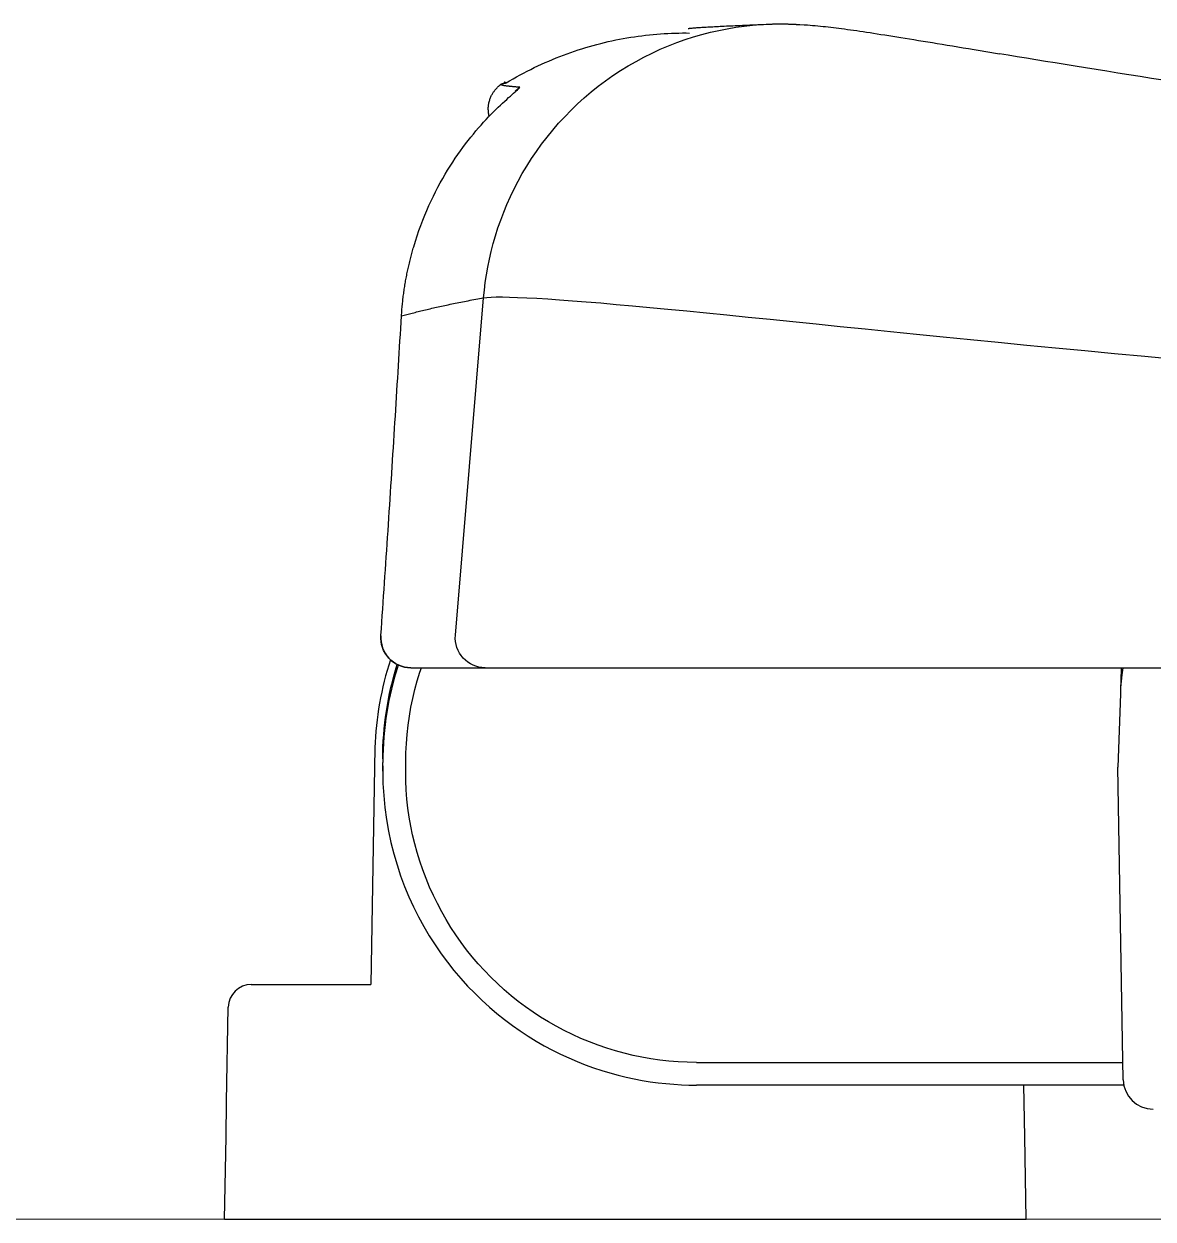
# Model space of a CAD drawing. Header units: millimetres. Extents: x 0 to 1800, y -67 to 2530.
# Drawn here: x 479.6 to 528.7, y 615.6 to 667.5 of the extents above; entities that cross this region are included whole.
import ezdxf

# ---------------------------------------------------------------- set-up
doc = ezdxf.new("R2010")
doc.units = ezdxf.units.MM
doc.layers.add('내부선 및 부속', color=4, linetype='Continuous')
doc.layers.add('외형선', color=3, linetype='Continuous')

msp = doc.modelspace()

# ---------------------------------------------------------------- linework, layer by layer
at = {"layer": '내부선 및 부속', "linetype": 'Continuous'}
for p, q in [((508.781, 667.361), (508.825, 667.365)), ((508.825, 667.365), (508.872, 667.368)), ((508.872, 667.368), (508.922, 667.371)), ((508.922, 667.371), (508.974, 667.375)), ((508.974, 667.375), (509.029, 667.378)), ((509.029, 667.378), (509.087, 667.382)), ((509.087, 667.382), (509.148, 667.386)), ((509.148, 667.386), (509.211, 667.389)), ((509.211, 667.389), (509.276, 667.393)), ((509.276, 667.393), (509.344, 667.397)), ((509.344, 667.397), (509.414, 667.401)), ((509.414, 667.401), (509.487, 667.405)), ((509.487, 667.405), (509.562, 667.409)), ((509.562, 667.409), (509.64, 667.413)), ((509.64, 667.413), (509.72, 667.418)), ((509.72, 667.418), (509.802, 667.422)), ((509.802, 667.422), (509.886, 667.426)), ((509.886, 667.426), (509.973, 667.431)), ((509.973, 667.431), (510.061, 667.435)), ((510.061, 667.435), (510.152, 667.44)), ((510.152, 667.44), (510.245, 667.444)), ((510.19, 667.323), (510.557, 667.384)), ((510.245, 667.444), (510.341, 667.449)), ((510.341, 667.449), (510.438, 667.454)), ((510.438, 667.454), (510.537, 667.458)), ((510.537, 667.458), (510.639, 667.463)), ((510.557, 667.384), (510.923, 667.434)), ((510.639, 667.463), (510.742, 667.468)), ((510.742, 667.468), (510.848, 667.472)), ((510.848, 667.472), (510.955, 667.477)), ((510.923, 667.434), (511.288, 667.474)), ((510.955, 667.477), (511.064, 667.482)), ((511.064, 667.482), (511.176, 667.487)), ((511.176, 667.487), (511.289, 667.492)), ((511.288, 667.474), (511.651, 667.503)), ((511.289, 667.492), (511.404, 667.496)), ((511.404, 667.496), (511.521, 667.501)), ((511.521, 667.501), (511.64, 667.506)), ((511.64, 667.506), (511.761, 667.511)), ((511.651, 667.503), (512.012, 667.522)), ((511.761, 667.511), (511.884, 667.516)), ((511.884, 667.516), (512.009, 667.522)), ((512.012, 667.522), (512.039, 667.523)), ((512.039, 667.523), (512.066, 667.524)), ((512.066, 667.524), (512.094, 667.524)), ((512.094, 667.524), (512.121, 667.525)), ((512.121, 667.525), (512.148, 667.526)), ((512.148, 667.526), (512.175, 667.527)), ((512.175, 667.527), (512.202, 667.527)), ((512.202, 667.527), (512.229, 667.528)), ((512.229, 667.528), (512.256, 667.529)), ((512.256, 667.529), (512.284, 667.529)), ((512.284, 667.529), (512.311, 667.529)), ((512.311, 667.529), (512.338, 667.53)), ((512.338, 667.53), (512.365, 667.53)), ((512.365, 667.53), (512.392, 667.53)), ((512.392, 667.53), (512.419, 667.531)), ((512.419, 667.531), (512.446, 667.531)), ((512.446, 667.531), (512.473, 667.531)), ((512.473, 667.531), (512.5, 667.531)), ((512.5, 667.531), (512.527, 667.531)), ((512.527, 667.531), (512.553, 667.531)), ((512.553, 667.531), (512.58, 667.531)), ((512.58, 667.531), (512.607, 667.53)), ((512.607, 667.53), (512.634, 667.53)), ((512.634, 667.53), (512.661, 667.53)), ((512.661, 667.53), (512.688, 667.529)), ((512.688, 667.529), (512.715, 667.529)), ((512.715, 667.529), (512.741, 667.529)), ((512.741, 667.529), (512.768, 667.528)), ((512.768, 667.528), (512.795, 667.527)), ((512.795, 667.527), (512.821, 667.527)), ((512.821, 667.527), (512.848, 667.526)), ((512.848, 667.526), (512.875, 667.525)), ((512.875, 667.525), (512.902, 667.525)), ((512.902, 667.525), (512.928, 667.524)), ((512.928, 667.524), (512.955, 667.523)), ((512.955, 667.523), (512.981, 667.522)), ((512.981, 667.522), (513.008, 667.521)), ((513.008, 667.521), (513.034, 667.52)), ((513.034, 667.52), (513.061, 667.519)), ((513.061, 667.519), (513.087, 667.517)), ((513.087, 667.517), (513.114, 667.516)), ((513.114, 667.516), (513.14, 667.515)), ((513.14, 667.515), (513.167, 667.514)), ((513.167, 667.514), (513.193, 667.512)), ((513.193, 667.512), (513.22, 667.511)), ((513.22, 667.511), (513.246, 667.509)), ((513.246, 667.509), (513.272, 667.508)), ((513.272, 667.508), (513.299, 667.506)), ((513.299, 667.506), (513.325, 667.504)), ((513.325, 667.504), (513.351, 667.503)), ((513.353, 667.502), (513.533, 667.493)), ((513.533, 667.493), (513.675, 667.484)), ((513.675, 667.484), (513.793, 667.476)), ((513.793, 667.476), (513.903, 667.467)), ((513.903, 667.467), (514.016, 667.458)), ((514.016, 667.458), (514.13, 667.448)), ((514.13, 667.448), (514.245, 667.437)), ((514.245, 667.437), (514.358, 667.425)), ((514.358, 667.425), (514.471, 667.414)), ((514.471, 667.414), (514.583, 667.401)), ((514.583, 667.401), (514.696, 667.388)), ((514.696, 667.388), (514.81, 667.374)), ((514.81, 667.374), (514.926, 667.36)), ((505.337, 666.831), (505.5, 666.863)), ((505.5, 666.863), (505.663, 666.894)), ((505.663, 666.894), (505.826, 666.922)), ((505.826, 666.922), (505.989, 666.949)), ((505.989, 666.949), (506.152, 666.974)), ((506.152, 666.974), (506.314, 666.997)), ((506.314, 666.997), (506.477, 667.019)), ((506.477, 667.019), (506.639, 667.038)), ((506.639, 667.038), (506.8, 667.056)), ((506.8, 667.056), (506.962, 667.072)), ((506.962, 667.072), (507.123, 667.086)), ((507.123, 667.086), (507.284, 667.098)), ((507.284, 667.098), (507.444, 667.109)), ((507.444, 667.109), (507.604, 667.118)), ((507.604, 667.118), (507.764, 667.125)), ((507.764, 667.125), (507.923, 667.13)), ((507.923, 667.13), (508.081, 667.134)), ((507.99, 666.718), (508.354, 666.847)), ((508.081, 667.134), (508.24, 667.136)), ((508.24, 667.136), (508.397, 667.136)), ((508.354, 666.847), (508.719, 666.965)), ((508.397, 667.136), (508.554, 667.135)), ((508.489, 667.324), (508.491, 667.327)), ((508.491, 667.327), (508.496, 667.329)), ((508.496, 667.329), (508.506, 667.332)), ((508.506, 667.332), (508.519, 667.335)), ((508.519, 667.335), (508.535, 667.338)), ((508.535, 667.338), (508.554, 667.341)), ((508.554, 667.341), (508.577, 667.343)), ((508.577, 667.343), (508.604, 667.346)), ((508.604, 667.346), (508.633, 667.349)), ((508.633, 667.349), (508.665, 667.352)), ((508.665, 667.352), (508.701, 667.355)), ((508.701, 667.355), (508.739, 667.358)), ((508.719, 666.965), (509.086, 667.072)), ((508.739, 667.358), (508.781, 667.361)), ((509.086, 667.072), (509.454, 667.167)), ((509.454, 667.167), (509.822, 667.25)), ((509.822, 667.25), (510.19, 667.323)), ((514.926, 667.36), (515.045, 667.344)), ((515.045, 667.344), (515.167, 667.328)), ((515.167, 667.328), (515.291, 667.312)), ((515.291, 667.312), (515.419, 667.294)), ((515.419, 667.294), (515.549, 667.276)), ((515.549, 667.276), (515.683, 667.257)), ((515.683, 667.257), (515.82, 667.237)), ((515.82, 667.237), (515.961, 667.217)), ((515.961, 667.217), (516.105, 667.195)), ((516.105, 667.195), (516.252, 667.173)), ((516.252, 667.173), (516.403, 667.15)), ((516.403, 667.15), (516.558, 667.127)), ((516.558, 667.127), (516.716, 667.102)), ((516.716, 667.102), (516.878, 667.077)), ((516.878, 667.077), (517.044, 667.051)), ((517.044, 667.051), (517.214, 667.024)), ((517.214, 667.024), (517.388, 666.997)), ((517.388, 666.997), (517.565, 666.968)), ((517.565, 666.968), (517.747, 666.939)), ((517.747, 666.939), (517.931, 666.91)), ((517.931, 666.91), (518.12, 666.879)), ((518.12, 666.879), (518.312, 666.848)), ((518.312, 666.848), (518.508, 666.816)), ((503.385, 666.291), (503.547, 666.347)), ((503.547, 666.347), (503.708, 666.4)), ((503.708, 666.4), (503.87, 666.452)), ((503.87, 666.452), (504.033, 666.502)), ((504.033, 666.502), (504.195, 666.55)), ((504.195, 666.55), (504.358, 666.596)), ((504.358, 666.596), (504.521, 666.64)), ((504.521, 666.64), (504.684, 666.682)), ((504.684, 666.682), (504.847, 666.722)), ((504.847, 666.722), (505.01, 666.76)), ((505.01, 666.76), (505.174, 666.796)), ((505.174, 666.796), (505.337, 666.831)), ((506.917, 666.262), (507.271, 666.425)), ((507.271, 666.425), (507.629, 666.577)), ((507.629, 666.577), (507.99, 666.718)), ((518.508, 666.816), (518.707, 666.784)), ((518.707, 666.784), (518.91, 666.75)), ((518.91, 666.75), (519.117, 666.716)), ((519.117, 666.716), (519.328, 666.682)), ((519.328, 666.682), (519.543, 666.646)), ((519.543, 666.646), (519.763, 666.61)), ((519.763, 666.61), (519.988, 666.573)), ((519.988, 666.573), (520.217, 666.535)), ((520.217, 666.535), (520.452, 666.496)), ((520.452, 666.496), (520.692, 666.456)), ((520.692, 666.456), (520.937, 666.416)), ((520.937, 666.416), (521.187, 666.374)), ((521.187, 666.374), (521.442, 666.332)), ((521.442, 666.332), (522.033, 666.229)), ((502.109, 665.777), (502.267, 665.848)), ((502.267, 665.848), (502.425, 665.917)), ((502.425, 665.917), (502.584, 665.984)), ((502.584, 665.984), (502.743, 666.049)), ((502.743, 666.049), (502.903, 666.113)), ((502.903, 666.113), (503.063, 666.174)), ((503.063, 666.174), (503.224, 666.234)), ((503.224, 666.234), (503.385, 666.291)), ((505.88, 665.706), (506.22, 665.902)), ((506.22, 665.902), (506.566, 666.088)), ((506.566, 666.088), (506.917, 666.262)), ((522.415, 666.166), (522.033, 666.229)), ((522.805, 666.102), (522.415, 666.166)), ((523.204, 666.037), (522.805, 666.102)), ((523.612, 665.97), (523.204, 666.037)), ((524.029, 665.902), (523.612, 665.97)), ((524.454, 665.832), (524.029, 665.902)), ((524.888, 665.762), (524.454, 665.832)), ((501.025, 665.227), (501.178, 665.311)), ((501.178, 665.311), (501.331, 665.394)), ((501.331, 665.394), (501.485, 665.474)), ((501.485, 665.474), (501.64, 665.553)), ((501.64, 665.553), (501.796, 665.629)), ((501.796, 665.629), (501.952, 665.704)), ((501.952, 665.704), (502.109, 665.777)), ((505.215, 665.282), (505.544, 665.499)), ((505.544, 665.499), (505.88, 665.706)), ((525.33, 665.69), (524.888, 665.762)), ((525.78, 665.617), (525.33, 665.69)), ((526.239, 665.544), (525.78, 665.617)), ((526.705, 665.469), (526.239, 665.544)), ((527.179, 665.393), (526.705, 665.469)), ((527.661, 665.317), (527.179, 665.393)), ((528.151, 665.24), (527.661, 665.317)), ((500.181, 664.757), (500.198, 664.773)), ((500.198, 664.773), (500.214, 664.789)), ((500.214, 664.789), (500.229, 664.803)), ((500.229, 664.803), (500.244, 664.817)), ((500.244, 664.817), (500.259, 664.83)), ((500.259, 664.83), (500.273, 664.843)), ((500.273, 664.843), (500.288, 664.854)), ((500.288, 664.854), (500.301, 664.865)), ((500.301, 664.865), (500.315, 664.875)), ((500.315, 664.875), (500.328, 664.884)), ((500.328, 664.884), (500.342, 664.892)), ((500.332, 664.902), (500.334, 664.905)), ((500.332, 664.899), (500.332, 664.902)), ((500.332, 664.897), (500.332, 664.899)), ((500.333, 664.894), (500.332, 664.897)), ((500.334, 664.891), (500.333, 664.894)), ((500.334, 664.905), (500.337, 664.908)), ((500.337, 664.888), (500.334, 664.891)), ((500.337, 664.908), (500.34, 664.91)), ((500.34, 664.886), (500.337, 664.888)), ((500.34, 664.91), (500.344, 664.913)), ((500.345, 664.883), (500.34, 664.886)), ((500.342, 664.892), (500.354, 664.899)), ((500.344, 664.913), (500.346, 664.914)), ((500.35, 664.88), (500.345, 664.883)), ((500.346, 664.914), (500.348, 664.915)), ((500.348, 664.915), (500.35, 664.916)), ((500.35, 664.916), (500.352, 664.917)), ((500.356, 664.877), (500.35, 664.88)), ((500.352, 664.917), (500.354, 664.918)), ((500.354, 664.918), (500.356, 664.919)), ((500.354, 664.899), (500.367, 664.905)), ((500.356, 664.919), (500.359, 664.92)), ((500.362, 664.875), (500.356, 664.877)), ((500.359, 664.92), (500.361, 664.921)), ((500.361, 664.921), (500.364, 664.922)), ((500.37, 664.872), (500.362, 664.875)), ((500.364, 664.922), (500.367, 664.923)), ((500.367, 664.923), (500.369, 664.924)), ((500.369, 664.924), (500.372, 664.925)), ((500.378, 664.869), (500.37, 664.872)), ((500.372, 664.925), (500.376, 664.926)), ((500.376, 664.926), (500.379, 664.927)), ((500.388, 664.866), (500.378, 664.869)), ((500.379, 664.927), (500.382, 664.928)), ((500.382, 664.928), (500.386, 664.929)), ((500.386, 664.929), (500.389, 664.93)), ((500.398, 664.863), (500.388, 664.866)), ((500.389, 664.93), (500.393, 664.931)), ((500.393, 664.931), (500.397, 664.932)), ((500.397, 664.932), (500.401, 664.933)), ((500.409, 664.861), (500.398, 664.863)), ((500.401, 664.933), (500.405, 664.934)), ((500.405, 664.934), (500.409, 664.935)), ((500.409, 664.935), (500.413, 664.936)), ((500.42, 664.858), (500.409, 664.861)), ((500.413, 664.936), (500.418, 664.937)), ((500.418, 664.937), (500.422, 664.938)), ((500.433, 664.855), (500.42, 664.858)), ((500.422, 664.938), (500.427, 664.939)), ((500.427, 664.939), (500.432, 664.94)), ((500.432, 664.94), (500.436, 664.941)), ((500.446, 664.852), (500.433, 664.855)), ((500.436, 664.941), (500.441, 664.942)), ((500.441, 664.942), (500.446, 664.943)), ((500.446, 664.943), (500.452, 664.944)), ((500.46, 664.85), (500.446, 664.852)), ((500.452, 664.944), (500.457, 664.945)), ((500.457, 664.945), (500.462, 664.946)), ((500.476, 664.847), (500.46, 664.85)), ((500.462, 664.946), (500.468, 664.948)), ((500.468, 664.948), (500.474, 664.949)), ((500.474, 664.949), (500.479, 664.95)), ((500.491, 664.844), (500.476, 664.847)), ((500.48, 664.998), (500.479, 664.998)), ((500.479, 664.998), (500.479, 664.998)), ((500.479, 664.998), (500.479, 664.998)), ((500.479, 664.998), (500.479, 664.998)), ((500.479, 664.95), (500.485, 664.951)), ((500.48, 664.997), (500.48, 664.998)), ((500.481, 664.997), (500.48, 664.997)), ((500.48, 664.997), (500.48, 664.997)), ((500.482, 664.997), (500.481, 664.997)), ((500.481, 664.997), (500.481, 664.997)), ((500.483, 664.996), (500.482, 664.997)), ((500.484, 664.996), (500.483, 664.996)), ((500.483, 664.996), (500.483, 664.996)), ((500.485, 664.995), (500.484, 664.996)), ((500.486, 664.995), (500.485, 664.995)), ((500.485, 664.951), (500.491, 664.952)), ((500.487, 664.995), (500.486, 664.995)), ((500.488, 664.994), (500.487, 664.995)), ((500.49, 664.994), (500.488, 664.994)), ((500.491, 664.993), (500.49, 664.994)), ((500.492, 664.993), (500.491, 664.993)), ((500.491, 664.952), (500.498, 664.953)), ((500.508, 664.841), (500.491, 664.844)), ((500.494, 664.992), (500.492, 664.993)), ((500.495, 664.992), (500.494, 664.992)), ((500.497, 664.991), (500.495, 664.992)), ((500.499, 664.991), (500.497, 664.991)), ((500.498, 664.953), (500.504, 664.954)), ((500.5, 664.99), (500.499, 664.991)), ((500.502, 664.989), (500.5, 664.99)), ((500.504, 664.989), (500.502, 664.989)), ((500.506, 664.988), (500.504, 664.989)), ((500.504, 664.954), (500.51, 664.955)), ((500.508, 664.987), (500.506, 664.988)), ((500.51, 664.986), (500.508, 664.987)), ((500.526, 664.838), (500.508, 664.841)), ((500.513, 664.985), (500.51, 664.986)), ((500.51, 664.955), (500.517, 664.956)), ((500.515, 664.985), (500.513, 664.985)), ((500.517, 664.984), (500.515, 664.985)), ((500.52, 664.983), (500.517, 664.984)), ((500.517, 664.956), (500.523, 664.957)), ((500.522, 664.982), (500.52, 664.983)), ((500.525, 664.981), (500.522, 664.982)), ((500.523, 664.957), (500.53, 664.958)), ((500.528, 664.98), (500.525, 664.981)), ((500.544, 664.836), (500.526, 664.838)), ((500.53, 664.979), (500.528, 664.98)), ((500.533, 664.978), (500.53, 664.979)), ((500.53, 664.958), (500.537, 664.959)), ((500.536, 664.977), (500.533, 664.978)), ((500.539, 664.976), (500.536, 664.977)), ((500.537, 664.959), (500.544, 664.96)), ((500.541, 664.974), (500.539, 664.976)), ((500.544, 664.973), (500.541, 664.974)), ((500.547, 664.972), (500.544, 664.973)), ((500.544, 664.96), (500.551, 664.961)), ((500.563, 664.833), (500.544, 664.836)), ((500.55, 664.97), (500.547, 664.972)), ((500.553, 664.969), (500.55, 664.97)), ((500.551, 664.961), (500.558, 664.962)), ((500.556, 664.968), (500.553, 664.969)), ((500.56, 664.966), (500.556, 664.968)), ((500.558, 664.962), (500.567, 664.963)), ((500.564, 664.965), (500.56, 664.966)), ((500.584, 664.83), (500.563, 664.833)), ((500.57, 664.964), (500.564, 664.965)), ((500.567, 664.963), (500.573, 664.964)), ((500.573, 664.964), (500.57, 664.964)), ((500.573, 664.964), (500.723, 665.053)), ((500.604, 664.827), (500.584, 664.83)), ((500.626, 664.825), (500.604, 664.827)), ((500.649, 664.822), (500.626, 664.825)), ((500.672, 664.819), (500.649, 664.822)), ((500.696, 664.816), (500.672, 664.819)), ((500.722, 664.813), (500.696, 664.816)), ((500.747, 664.811), (500.722, 664.813)), ((500.723, 665.053), (500.873, 665.141)), ((500.774, 664.808), (500.747, 664.811)), ((500.802, 664.805), (500.774, 664.808)), ((500.83, 664.802), (500.802, 664.805)), ((500.859, 664.799), (500.83, 664.802)), ((500.89, 664.796), (500.859, 664.799)), ((500.873, 665.141), (501.025, 665.227)), ((500.92, 664.794), (500.89, 664.796)), ((500.952, 664.791), (500.92, 664.794)), ((500.985, 664.788), (500.952, 664.791)), ((501.018, 664.785), (500.985, 664.788)), ((501.052, 664.782), (501.018, 664.785)), ((501.088, 664.78), (501.052, 664.782)), ((501.123, 664.777), (501.088, 664.78)), ((501.16, 664.774), (501.123, 664.777)), ((504.268, 664.57), (504.577, 664.817)), ((504.577, 664.817), (504.892, 665.054)), ((504.892, 665.054), (505.215, 665.282)), ((528.647, 665.162), (528.151, 665.24)), ((529.151, 665.083), (528.647, 665.162)), ((499.854, 664.219), (499.867, 664.256)), ((499.867, 664.256), (499.88, 664.293)), ((499.88, 664.293), (499.894, 664.329)), ((499.894, 664.329), (499.909, 664.363)), ((499.909, 664.363), (499.924, 664.397)), ((499.924, 664.397), (499.94, 664.429)), ((499.94, 664.429), (499.957, 664.46)), ((499.957, 664.46), (499.973, 664.49)), ((499.973, 664.49), (499.99, 664.518)), ((499.99, 664.518), (500.008, 664.545)), ((500.008, 664.545), (500.025, 664.571)), ((500.025, 664.571), (500.043, 664.596)), ((500.043, 664.596), (500.06, 664.62)), ((500.06, 664.62), (500.078, 664.642)), ((500.078, 664.642), (500.096, 664.664)), ((500.096, 664.664), (500.113, 664.684)), ((500.113, 664.684), (500.131, 664.704)), ((500.131, 664.704), (500.148, 664.722)), ((500.148, 664.722), (500.165, 664.74)), ((500.165, 664.74), (500.181, 664.757)), ((500.507, 664.171), (500.593, 664.25)), ((500.593, 664.25), (500.676, 664.325)), ((500.676, 664.325), (500.754, 664.394)), ((500.754, 664.394), (500.828, 664.459)), ((500.828, 664.459), (500.895, 664.518)), ((500.895, 664.518), (500.957, 664.572)), ((500.957, 664.572), (501.011, 664.62)), ((501.011, 664.62), (501.058, 664.662)), ((501.058, 664.662), (501.097, 664.697)), ((501.097, 664.697), (501.127, 664.726)), ((501.127, 664.726), (501.149, 664.748)), ((503.676, 664.05), (503.968, 664.314)), ((503.968, 664.314), (504.268, 664.57)), ((499.794, 663.853), (499.795, 663.895)), ((499.794, 663.81), (499.794, 663.853)), ((499.796, 663.768), (499.794, 663.81)), ((499.795, 663.895), (499.798, 663.937)), ((499.799, 663.726), (499.796, 663.768)), ((499.798, 663.937), (499.802, 663.979)), ((499.803, 663.684), (499.799, 663.726)), ((499.802, 663.979), (499.808, 664.02)), ((499.808, 664.02), (499.815, 664.061)), ((499.815, 664.061), (499.823, 664.102)), ((499.823, 664.102), (499.832, 664.141)), ((499.832, 664.141), (499.843, 664.18)), ((499.843, 664.18), (499.854, 664.219)), ((500.021, 663.706), (500.124, 663.808)), ((500.124, 663.808), (500.224, 663.906)), ((500.224, 663.906), (500.322, 663.999)), ((500.322, 663.999), (500.416, 664.087)), ((500.416, 664.087), (500.507, 664.171)), ((503.117, 663.496), (503.392, 663.777)), ((503.392, 663.777), (503.676, 664.05)), ((499.48, 663.132), (499.591, 663.255)), ((499.591, 663.255), (499.7, 663.374)), ((499.7, 663.374), (499.809, 663.489)), ((499.809, 663.642), (499.803, 663.684)), ((499.815, 663.601), (499.809, 663.642)), ((499.809, 663.489), (499.916, 663.6)), ((499.823, 663.561), (499.815, 663.601)), ((499.832, 663.521), (499.823, 663.561)), ((499.916, 663.6), (500.021, 663.706)), ((502.596, 662.912), (502.852, 663.208)), ((502.852, 663.208), (503.117, 663.496)), ((499.031, 662.601), (499.144, 662.74)), ((499.144, 662.74), (499.256, 662.874)), ((499.256, 662.874), (499.368, 663.005)), ((499.368, 663.005), (499.48, 663.132)), ((502.35, 662.61), (502.596, 662.912)), ((498.692, 662.162), (498.805, 662.312)), ((498.805, 662.312), (498.918, 662.459)), ((498.918, 662.459), (499.031, 662.601)), ((501.888, 661.989), (502.114, 662.303)), ((502.114, 662.303), (502.35, 662.61)), ((498.245, 661.518), (498.356, 661.685)), ((498.356, 661.685), (498.468, 661.848)), ((498.468, 661.848), (498.58, 662.007)), ((498.58, 662.007), (498.692, 662.162)), ((501.468, 661.348), (501.673, 661.671)), ((501.673, 661.671), (501.888, 661.989)), ((497.917, 660.99), (498.025, 661.17)), ((498.025, 661.17), (498.134, 661.346)), ((498.134, 661.346), (498.245, 661.518)), ((501.274, 661.02), (501.468, 661.348)), ((497.603, 660.43), (497.705, 660.62)), ((497.705, 660.62), (497.81, 660.807)), ((497.81, 660.807), (497.917, 660.99)), ((500.917, 660.356), (501.09, 660.69)), ((501.09, 660.69), (501.274, 661.02)), ((497.403, 660.037), (497.502, 660.235)), ((497.502, 660.235), (497.603, 660.43)), ((500.755, 660.02), (500.917, 660.356)), ((497.119, 659.421), (497.211, 659.63)), ((497.211, 659.63), (497.306, 659.836)), ((497.306, 659.836), (497.403, 660.037)), ((500.464, 659.341), (500.604, 659.681)), ((500.604, 659.681), (500.755, 660.02)), ((496.942, 658.99), (497.029, 659.208)), ((497.029, 659.208), (497.119, 659.421)), ((500.334, 659), (500.464, 659.341)), ((496.696, 658.313), (496.775, 658.543)), ((496.775, 658.543), (496.857, 658.769)), ((496.857, 658.769), (496.942, 658.99)), ((500.106, 658.316), (500.215, 658.658)), ((500.215, 658.658), (500.334, 659)), ((496.547, 657.839), (496.62, 658.078)), ((496.62, 658.078), (496.696, 658.313)), ((500.007, 657.975), (500.106, 658.316)), ((496.448, 657.488), (496.464, 657.546)), ((496.464, 657.546), (496.48, 657.605)), ((496.48, 657.605), (496.496, 657.664)), ((496.496, 657.664), (496.513, 657.722)), ((496.513, 657.722), (496.53, 657.781)), ((496.53, 657.781), (496.547, 657.839)), ((499.84, 657.294), (499.919, 657.634)), ((499.919, 657.634), (500.007, 657.975)), ((496.318, 656.955), (496.331, 657.015)), ((496.331, 657.015), (496.345, 657.074)), ((496.345, 657.074), (496.359, 657.133)), ((496.359, 657.133), (496.373, 657.193)), ((496.373, 657.193), (496.388, 657.252)), ((496.388, 657.252), (496.402, 657.311)), ((496.402, 657.311), (496.417, 657.37)), ((496.417, 657.37), (496.433, 657.429)), ((496.433, 657.429), (496.448, 657.488)), ((499.772, 656.955), (499.84, 657.294)), ((496.209, 656.417), (496.22, 656.477)), ((496.22, 656.477), (496.231, 656.537)), ((496.231, 656.537), (496.243, 656.597)), ((496.243, 656.597), (496.255, 656.657)), ((496.255, 656.657), (496.267, 656.717)), ((496.267, 656.717), (496.279, 656.777)), ((496.279, 656.777), (496.292, 656.836)), ((496.292, 656.836), (496.305, 656.896)), ((496.305, 656.896), (496.318, 656.955)), ((499.663, 656.283), (499.713, 656.618)), ((499.713, 656.618), (499.772, 656.955)), ((496.122, 655.872), (496.13, 655.933)), ((496.13, 655.933), (496.139, 655.994)), ((496.139, 655.994), (496.148, 656.055)), ((496.148, 656.055), (496.158, 656.115)), ((496.158, 656.115), (496.167, 656.176)), ((496.167, 656.176), (496.177, 656.236)), ((496.177, 656.236), (496.188, 656.296)), ((496.188, 656.296), (496.198, 656.357)), ((496.198, 656.357), (496.209, 656.417)), ((499.59, 655.621), (499.622, 655.951)), ((499.622, 655.951), (499.663, 656.283)), ((496.062, 655.383), (496.069, 655.445)), ((496.069, 655.445), (496.075, 655.506)), ((496.075, 655.506), (496.082, 655.567)), ((496.082, 655.567), (496.09, 655.628)), ((496.09, 655.628), (496.097, 655.69)), ((496.097, 655.69), (496.105, 655.751)), ((496.105, 655.751), (496.113, 655.812)), ((496.113, 655.812), (496.122, 655.872)), ((498.363, 640.942), (499.59, 655.621)), ((498.437, 655.399), (498.516, 655.415)), ((498.516, 655.415), (498.595, 655.431)), ((498.595, 655.431), (498.674, 655.447)), ((498.674, 655.447), (498.755, 655.463)), ((498.755, 655.463), (498.835, 655.479)), ((498.835, 655.479), (498.917, 655.495)), ((498.917, 655.495), (498.999, 655.51)), ((498.999, 655.51), (499.082, 655.526)), ((499.082, 655.526), (499.165, 655.542)), ((499.165, 655.542), (499.249, 655.558)), ((499.249, 655.558), (499.333, 655.574)), ((499.333, 655.574), (499.418, 655.59)), ((499.418, 655.59), (499.504, 655.606)), ((499.504, 655.606), (499.59, 655.621)), ((499.59, 655.621), (499.731, 655.639)), ((499.731, 655.639), (499.913, 655.65)), ((499.913, 655.65), (500.139, 655.657)), ((500.139, 655.657), (500.407, 655.657)), ((500.407, 655.657), (500.717, 655.652)), ((500.717, 655.652), (501.07, 655.64)), ((501.07, 655.64), (501.464, 655.623)), ((501.464, 655.623), (501.9, 655.6)), ((501.9, 655.6), (502.377, 655.571)), ((502.377, 655.571), (502.894, 655.536)), ((502.894, 655.536), (503.451, 655.495)), ((503.451, 655.495), (504.048, 655.447)), ((504.048, 655.447), (504.683, 655.394)), ((496.017, 654.827), (496.02, 654.889)), ((496.02, 654.889), (496.025, 654.951)), ((496.025, 654.951), (496.029, 655.013)), ((496.029, 655.013), (496.034, 655.075)), ((496.034, 655.075), (496.039, 655.137)), ((496.039, 655.137), (496.045, 655.199)), ((496.045, 655.199), (496.05, 655.26)), ((496.05, 655.26), (496.056, 655.322)), ((496.056, 655.322), (496.062, 655.383)), ((496.188, 654.876), (496.247, 654.892)), ((496.247, 654.892), (496.306, 654.908)), ((496.306, 654.908), (496.366, 654.924)), ((496.366, 654.924), (496.426, 654.94)), ((496.426, 654.94), (496.487, 654.955)), ((496.487, 654.955), (496.548, 654.971)), ((496.548, 654.971), (496.61, 654.987)), ((496.61, 654.987), (496.673, 655.003)), ((496.673, 655.003), (496.736, 655.019)), ((496.736, 655.019), (496.8, 655.035)), ((496.8, 655.035), (496.865, 655.051)), ((496.865, 655.051), (496.93, 655.066)), ((496.93, 655.066), (496.996, 655.082)), ((496.996, 655.082), (497.062, 655.098)), ((497.062, 655.098), (497.129, 655.114)), ((497.129, 655.114), (497.196, 655.13)), ((497.196, 655.13), (497.264, 655.146)), ((497.264, 655.146), (497.333, 655.162)), ((497.333, 655.162), (497.403, 655.177)), ((497.403, 655.177), (497.473, 655.193)), ((497.473, 655.193), (497.543, 655.209)), ((497.543, 655.209), (497.614, 655.225)), ((497.614, 655.225), (497.686, 655.241)), ((497.686, 655.241), (497.758, 655.257)), ((497.758, 655.257), (497.831, 655.273)), ((497.831, 655.273), (497.905, 655.288)), ((497.905, 655.288), (497.979, 655.304)), ((497.979, 655.304), (498.054, 655.32)), ((498.054, 655.32), (498.129, 655.336)), ((498.129, 655.336), (498.205, 655.352)), ((498.205, 655.352), (498.282, 655.368)), ((498.282, 655.368), (498.359, 655.384)), ((498.359, 655.384), (498.437, 655.399)), ((504.683, 655.394), (505.357, 655.334)), ((505.357, 655.334), (506.069, 655.27)), ((506.069, 655.27), (506.818, 655.2)), ((506.818, 655.2), (507.603, 655.126)), ((507.603, 655.126), (508.424, 655.047)), ((508.424, 655.047), (509.28, 654.963)), ((509.28, 654.963), (510.171, 654.875)), ((495.984, 654.29), (496.001, 654.559)), ((496.001, 654.559), (496.017, 654.829)), ((496.017, 654.829), (496.073, 654.844)), ((496.073, 654.844), (496.13, 654.86)), ((496.13, 654.86), (496.188, 654.876)), ((510.171, 654.875), (511.095, 654.783)), ((511.095, 654.783), (512.052, 654.688)), ((512.052, 654.688), (513.04, 654.588)), ((513.04, 654.588), (514.06, 654.485)), ((514.06, 654.485), (515.109, 654.379)), ((515.109, 654.379), (516.187, 654.269)), ((495.952, 653.75), (495.968, 654.02)), ((495.968, 654.02), (495.984, 654.29)), ((516.187, 654.269), (517.294, 654.157)), ((517.294, 654.157), (518.428, 654.043)), ((518.428, 654.043), (519.588, 653.927)), ((519.588, 653.927), (520.774, 653.809)), ((495.919, 653.208), (495.936, 653.479)), ((495.936, 653.479), (495.952, 653.75)), ((520.774, 653.809), (521.983, 653.689)), ((521.983, 653.689), (523.216, 653.567)), ((523.216, 653.567), (524.471, 653.445)), ((524.471, 653.445), (525.747, 653.322)), ((495.886, 652.665), (495.903, 652.937)), ((495.903, 652.937), (495.919, 653.208)), ((525.747, 653.322), (527.043, 653.199)), ((527.043, 653.199), (528.358, 653.076)), ((528.358, 653.076), (529.691, 652.953)), ((495.853, 652.121), (495.87, 652.393)), ((495.87, 652.393), (495.886, 652.665)), ((495.819, 651.575), (495.836, 651.848)), ((495.836, 651.848), (495.853, 652.121)), ((495.785, 651.028), (495.802, 651.301)), ((495.802, 651.301), (495.819, 651.575)), ((495.751, 650.479), (495.768, 650.754)), ((495.768, 650.754), (495.785, 651.028)), ((495.734, 650.204), (495.751, 650.479)), ((495.699, 649.654), (495.717, 649.929)), ((495.717, 649.929), (495.734, 650.204)), ((495.664, 649.102), (495.682, 649.378)), ((495.682, 649.378), (495.699, 649.654)), ((495.629, 648.548), (495.647, 648.825)), ((495.647, 648.825), (495.664, 649.102)), ((495.594, 647.993), (495.611, 648.271)), ((495.611, 648.271), (495.629, 648.548)), ((495.558, 647.437), (495.576, 647.716)), ((495.576, 647.716), (495.594, 647.993)), ((495.522, 646.88), (495.54, 647.159)), ((495.54, 647.159), (495.558, 647.437)), ((495.485, 646.321), (495.504, 646.6)), ((495.504, 646.6), (495.522, 646.88)), ((495.467, 646.041), (495.485, 646.321)), ((495.43, 645.48), (495.449, 645.76)), ((495.449, 645.76), (495.467, 646.041)), ((495.393, 644.917), (495.412, 645.199)), ((495.412, 645.199), (495.43, 645.48)), ((495.356, 644.354), (495.374, 644.636)), ((495.374, 644.636), (495.393, 644.917)), ((495.318, 643.788), (495.337, 644.071)), ((495.337, 644.071), (495.356, 644.354)), ((495.28, 643.222), (495.299, 643.505)), ((495.299, 643.505), (495.318, 643.788)), ((495.241, 642.654), (495.261, 642.938)), ((495.261, 642.938), (495.28, 643.222)), ((495.222, 642.369), (495.241, 642.654)), ((495.183, 641.799), (495.203, 642.085)), ((495.203, 642.085), (495.222, 642.369)), ((495.144, 641.228), (495.164, 641.514)), ((495.164, 641.514), (495.183, 641.799)), ((495.124, 640.942), (495.144, 641.228)), ((495.769, 639.311), (495.701, 639.077)), ((495.839, 639.541), (495.769, 639.311)), ((495.875, 639.652), (495.839, 639.541)), ((496.418, 639.533), (496.471, 639.533)), ((496.471, 639.533), (496.524, 639.533)), ((496.524, 639.533), (496.577, 639.533)), ((496.577, 639.533), (496.631, 639.533)), ((496.631, 639.533), (496.686, 639.533)), ((496.686, 639.533), (496.741, 639.533)), ((496.705, 638.964), (496.822, 639.342)), ((496.741, 639.533), (496.797, 639.533)), ((496.797, 639.533), (496.853, 639.533)), ((496.822, 639.342), (496.888, 639.533)), ((496.853, 639.533), (496.909, 639.533)), ((496.909, 639.533), (496.966, 639.533)), ((496.966, 639.533), (497.024, 639.533)), ((497.024, 639.533), (497.082, 639.533)), ((497.082, 639.533), (497.14, 639.533)), ((497.14, 639.533), (497.199, 639.533)), ((497.199, 639.533), (497.259, 639.533)), ((497.259, 639.533), (497.319, 639.533)), ((497.319, 639.533), (497.379, 639.533)), ((497.379, 639.533), (497.44, 639.533)), ((497.44, 639.533), (497.502, 639.533)), ((497.502, 639.533), (497.564, 639.533)), ((497.564, 639.533), (497.626, 639.533)), ((497.626, 639.533), (497.689, 639.533)), ((497.689, 639.533), (497.753, 639.533)), ((497.753, 639.533), (497.817, 639.533)), ((497.817, 639.533), (497.881, 639.533)), ((497.881, 639.533), (497.946, 639.533)), ((497.946, 639.533), (498.012, 639.533)), ((498.012, 639.533), (498.078, 639.533)), ((498.078, 639.533), (498.144, 639.533)), ((498.144, 639.533), (498.211, 639.533)), ((498.211, 639.533), (498.279, 639.533)), ((498.279, 639.533), (498.347, 639.533)), ((498.347, 639.533), (498.415, 639.533)), ((498.415, 639.533), (498.484, 639.533)), ((498.484, 639.533), (498.553, 639.533)), ((498.553, 639.533), (498.623, 639.533)), ((498.623, 639.533), (498.694, 639.533)), ((498.694, 639.533), (498.765, 639.533)), ((498.765, 639.533), (498.836, 639.533)), ((498.836, 639.533), (498.908, 639.533)), ((498.908, 639.533), (498.98, 639.533)), ((498.98, 639.533), (499.053, 639.533)), ((499.053, 639.533), (499.126, 639.533)), ((499.126, 639.533), (499.2, 639.533)), ((499.2, 639.533), (499.275, 639.533)), ((499.275, 639.533), (499.35, 639.533)), ((499.35, 639.533), (499.425, 639.533)), ((499.425, 639.533), (499.501, 639.533)), ((499.501, 639.533), (499.577, 639.533)), ((499.577, 639.533), (499.654, 639.533)), ((499.654, 639.533), (499.793, 639.533)), ((499.793, 639.533), (499.975, 639.533)), ((499.975, 639.533), (500.198, 639.533)), ((500.198, 639.533), (500.464, 639.533)), ((500.464, 639.533), (500.771, 639.533)), ((500.771, 639.533), (501.119, 639.533)), ((501.119, 639.533), (501.509, 639.533)), ((501.509, 639.533), (501.94, 639.533)), ((501.94, 639.533), (502.413, 639.533)), ((502.413, 639.533), (502.928, 639.533)), ((502.928, 639.533), (503.486, 639.533)), ((503.486, 639.533), (504.085, 639.533)), ((504.085, 639.533), (504.721, 639.533)), ((504.721, 639.533), (505.393, 639.533)), ((505.393, 639.533), (506.102, 639.533)), ((506.102, 639.533), (506.846, 639.533)), ((506.846, 639.533), (507.625, 639.533)), ((507.625, 639.533), (508.44, 639.533)), ((508.44, 639.533), (509.291, 639.533)), ((509.291, 639.533), (510.178, 639.533)), ((510.178, 639.533), (511.101, 639.533)), ((511.101, 639.533), (512.059, 639.533)), ((512.059, 639.533), (513.054, 639.533)), ((513.054, 639.533), (514.078, 639.533)), ((514.078, 639.533), (515.129, 639.533)), ((515.129, 639.533), (516.205, 639.533)), ((516.205, 639.533), (517.307, 639.533)), ((517.307, 639.533), (518.436, 639.533)), ((518.436, 639.533), (519.589, 639.533)), ((519.589, 639.533), (520.769, 639.533)), ((520.769, 639.533), (521.974, 639.533)), ((521.974, 639.533), (523.206, 639.533)), ((523.206, 639.533), (524.463, 639.533)), ((524.463, 639.533), (525.748, 639.533)), ((525.748, 639.533), (527.052, 639.533)), ((527.052, 639.533), (528.369, 639.533)), ((527.324, 639.333), (527.322, 639.275)), ((527.325, 639.389), (527.324, 639.333)), ((527.327, 639.444), (527.325, 639.389)), ((527.329, 639.498), (527.327, 639.444)), ((527.331, 639.533), (527.329, 639.498)), ((527.403, 639.533), (527.358, 639.225)), ((528.369, 639.533), (529.7, 639.533)), ((495.637, 638.839), (495.577, 638.597)), ((495.701, 639.077), (495.637, 638.839)), ((496.601, 638.582), (496.705, 638.964)), ((527.306, 638.833), (527.304, 638.765)), ((527.327, 638.952), (527.305, 638.678)), ((527.308, 638.901), (527.306, 638.833)), ((527.311, 638.966), (527.308, 638.901)), ((527.313, 639.031), (527.311, 638.966)), ((527.315, 639.094), (527.313, 639.031)), ((527.317, 639.156), (527.315, 639.094)), ((527.319, 639.216), (527.317, 639.156)), ((527.322, 639.275), (527.319, 639.216)), ((527.358, 639.225), (527.327, 638.952)), ((495.521, 638.352), (495.468, 638.102)), ((495.577, 638.597), (495.521, 638.352)), ((496.508, 638.199), (496.601, 638.582)), ((527.291, 638.404), (527.18, 635.21)), ((527.305, 638.678), (527.291, 638.404)), ((527.294, 638.479), (527.291, 638.404)), ((527.296, 638.552), (527.294, 638.479)), ((527.299, 638.624), (527.296, 638.552)), ((527.301, 638.695), (527.299, 638.624)), ((527.304, 638.765), (527.301, 638.695)), ((495.42, 637.849), (495.376, 637.593)), ((495.468, 638.102), (495.42, 637.849)), ((496.36, 637.423), (496.428, 637.812)), ((496.428, 637.812), (496.508, 638.199)), ((495.337, 637.333), (495.302, 637.069)), ((495.376, 637.593), (495.337, 637.333)), ((496.305, 637.03), (496.36, 637.423)), ((495.272, 636.802), (495.248, 636.531)), ((495.302, 637.069), (495.272, 636.802)), ((496.261, 636.635), (496.305, 637.03)), ((495.228, 636.258), (495.214, 635.981)), ((495.248, 636.531), (495.228, 636.258)), ((496.209, 635.833), (496.229, 636.236)), ((496.229, 636.236), (496.261, 636.635)), ((494.858, 636.044), (494.678, 625.756)), ((495.205, 635.701), (495.202, 635.418)), ((495.214, 635.981), (495.205, 635.701)), ((496.199, 635.02), (496.209, 635.833)), ((495.201, 635.571), (495.201, 635.418)), ((495.201, 635.414), (495.201, 635.418)), ((495.201, 635.41), (495.201, 635.414)), ((495.201, 635.406), (495.201, 635.41)), ((495.201, 635.401), (495.201, 635.406)), ((495.201, 635.397), (495.201, 635.401)), ((495.201, 635.393), (495.201, 635.397)), ((495.201, 635.389), (495.201, 635.393)), ((495.201, 635.385), (495.201, 635.389)), ((495.201, 635.381), (495.201, 635.385)), ((495.201, 635.376), (495.201, 635.381)), ((495.201, 635.372), (495.201, 635.376)), ((495.201, 635.368), (495.201, 635.372)), ((495.201, 635.364), (495.201, 635.368)), ((495.201, 635.36), (495.201, 635.364)), ((495.201, 635.356), (495.201, 635.36)), ((495.201, 635.351), (495.201, 635.356)), ((495.201, 635.347), (495.201, 635.351)), ((495.201, 635.343), (495.201, 635.347)), ((495.201, 635.339), (495.201, 635.343)), ((495.201, 635.335), (495.201, 635.339)), ((495.201, 635.331), (495.201, 635.335)), ((495.201, 635.327), (495.201, 635.331)), ((495.201, 635.322), (495.201, 635.327)), ((495.201, 635.318), (495.201, 635.322)), ((495.201, 635.314), (495.201, 635.318)), ((495.201, 635.31), (495.201, 635.314)), ((495.201, 635.306), (495.201, 635.31)), ((495.201, 635.302), (495.201, 635.306)), ((495.201, 635.297), (495.201, 635.302)), ((495.201, 635.293), (495.201, 635.297)), ((495.201, 635.289), (495.201, 635.293)), ((495.201, 635.285), (495.201, 635.289)), ((495.201, 635.281), (495.201, 635.285)), ((495.201, 635.277), (495.201, 635.281)), ((495.201, 635.272), (495.201, 635.277)), ((495.201, 635.268), (495.201, 635.272)), ((495.201, 635.264), (495.201, 635.268)), ((495.201, 635.267), (495.201, 635.21)), ((495.201, 635.26), (495.201, 635.264)), ((495.201, 635.256), (495.201, 635.26)), ((495.201, 635.252), (495.201, 635.256)), ((495.201, 635.247), (495.201, 635.252)), ((495.201, 635.243), (495.201, 635.247)), ((495.201, 635.239), (495.201, 635.243)), ((495.201, 635.235), (495.201, 635.239)), ((495.201, 635.231), (495.201, 635.235)), ((495.201, 635.227), (495.201, 635.231)), ((495.201, 635.223), (495.201, 635.227)), ((495.201, 635.218), (495.201, 635.223)), ((495.201, 635.214), (495.201, 635.218)), ((495.201, 635.21), (495.201, 635.214)), ((495.201, 635.21), (495.201, 635.029)), ((495.201, 635.206), (495.201, 635.21)), ((495.201, 635.203), (495.201, 635.206)), ((495.201, 635.199), (495.201, 635.203)), ((495.201, 635.196), (495.201, 635.199)), ((495.201, 635.192), (495.201, 635.196)), ((495.201, 635.188), (495.201, 635.192)), ((495.201, 635.185), (495.201, 635.188)), ((495.201, 635.181), (495.201, 635.185)), ((495.201, 635.177), (495.201, 635.181)), ((495.201, 635.174), (495.201, 635.177)), ((495.201, 635.17), (495.201, 635.174)), ((495.201, 635.167), (495.201, 635.17)), ((495.201, 635.163), (495.201, 635.167)), ((495.201, 635.159), (495.201, 635.163)), ((495.201, 635.156), (495.201, 635.159)), ((495.201, 635.152), (495.201, 635.156)), ((495.201, 635.148), (495.201, 635.152)), ((495.201, 635.145), (495.201, 635.148)), ((495.201, 635.141), (495.201, 635.145)), ((495.201, 635.138), (495.201, 635.141)), ((527.417, 621.616), (527.18, 635.21)), ((495.201, 635.134), (495.201, 635.138)), ((495.201, 635.13), (495.201, 635.134)), ((495.201, 635.127), (495.201, 635.13)), ((495.201, 635.123), (495.201, 635.127)), ((495.201, 635.12), (495.201, 635.123)), ((495.201, 635.116), (495.201, 635.12)), ((495.201, 635.112), (495.201, 635.116)), ((495.201, 635.109), (495.201, 635.112)), ((495.201, 635.105), (495.201, 635.109)), ((495.201, 635.101), (495.201, 635.105)), ((495.201, 635.098), (495.201, 635.101)), ((495.201, 635.094), (495.201, 635.098)), ((495.201, 635.091), (495.201, 635.094)), ((495.201, 635.087), (495.201, 635.091)), ((495.201, 635.083), (495.201, 635.087)), ((495.201, 635.08), (495.201, 635.083)), ((495.201, 635.076), (495.201, 635.08)), ((495.201, 635.072), (495.201, 635.076)), ((495.201, 635.069), (495.201, 635.072)), ((495.201, 635.065), (495.201, 635.069)), ((495.201, 635.062), (495.201, 635.065)), ((495.201, 635.058), (495.201, 635.062)), ((495.201, 635.054), (495.201, 635.058)), ((495.201, 635.051), (495.201, 635.054)), ((495.201, 635.047), (495.201, 635.051)), ((495.201, 635.044), (495.201, 635.047)), ((495.201, 635.04), (495.201, 635.044)), ((495.201, 635.036), (495.201, 635.04)), ((495.201, 635.033), (495.201, 635.036)), ((495.201, 635.029), (495.201, 635.033)), ((495.201, 635.029), (495.212, 634.498)), ((496.205, 634.619), (496.199, 635.02)), ((496.224, 634.22), (496.205, 634.619)), ((495.212, 634.498), (495.242, 633.971)), ((496.255, 633.824), (496.224, 634.22)), ((495.242, 633.971), (495.293, 633.45)), ((496.298, 633.43), (496.255, 633.824)), ((495.293, 633.45), (495.363, 632.936)), ((496.354, 633.038), (496.298, 633.43)), ((495.363, 632.936), (495.451, 632.429)), ((496.422, 632.649), (496.354, 633.038)), ((496.502, 632.263), (496.422, 632.649)), ((495.451, 632.429), (495.558, 631.93)), ((496.594, 631.879), (496.502, 632.263)), ((495.558, 631.93), (495.682, 631.439)), ((496.699, 631.497), (496.594, 631.879)), ((495.682, 631.439), (495.823, 630.957)), ((496.816, 631.118), (496.699, 631.497)), ((496.946, 630.741), (496.816, 631.118)), ((495.823, 630.957), (495.98, 630.484)), ((495.98, 630.484), (496.153, 630.022)), ((497.088, 630.366), (496.946, 630.741)), ((496.153, 630.022), (496.341, 629.57)), ((497.241, 629.995), (497.088, 630.366)), ((497.406, 629.63), (497.241, 629.995)), ((496.341, 629.57), (496.543, 629.128)), ((497.581, 629.273), (497.406, 629.63)), ((496.543, 629.128), (496.758, 628.698)), ((497.766, 628.922), (497.581, 629.273)), ((497.962, 628.578), (497.766, 628.922)), ((496.758, 628.698), (496.987, 628.28)), ((498.169, 628.241), (497.962, 628.578)), ((496.987, 628.28), (497.228, 627.873)), ((497.228, 627.873), (497.48, 627.478)), ((498.385, 627.911), (498.169, 628.241)), ((498.613, 627.588), (498.385, 627.911)), ((497.48, 627.478), (497.744, 627.096)), ((498.85, 627.272), (498.613, 627.588)), ((497.744, 627.096), (498.018, 626.726)), ((499.098, 626.963), (498.85, 627.272)), ((499.357, 626.66), (499.098, 626.963)), ((498.018, 626.726), (498.301, 626.368)), ((498.301, 626.368), (498.593, 626.024)), ((499.626, 626.365), (499.357, 626.66)), ((499.906, 626.077), (499.626, 626.365)), ((498.593, 626.024), (498.894, 625.692)), ((500.194, 625.798), (499.906, 626.077)), ((500.489, 625.529), (500.194, 625.798)), ((489.483, 625.756), (490.483, 625.756)), ((490.483, 625.756), (494.678, 625.756)), ((498.894, 625.692), (499.203, 625.374)), ((499.203, 625.374), (499.519, 625.069)), ((500.791, 625.27), (500.489, 625.529)), ((501.1, 625.022), (500.791, 625.27)), ((488.411, 620.649), (488.483, 624.773)), ((499.519, 625.069), (499.841, 624.776)), ((499.841, 624.776), (500.169, 624.497)), ((501.416, 624.785), (501.1, 625.022)), ((501.739, 624.558), (501.416, 624.785)), ((500.169, 624.497), (500.502, 624.231)), ((500.502, 624.231), (500.841, 623.978)), ((502.069, 624.341), (501.739, 624.558)), ((502.406, 624.135), (502.069, 624.341)), ((500.841, 623.978), (501.183, 623.737)), ((501.183, 623.737), (501.529, 623.51)), ((502.75, 623.939), (502.406, 624.135)), ((503.101, 623.753), (502.75, 623.939)), ((503.459, 623.578), (503.101, 623.753)), ((501.529, 623.51), (501.878, 623.295)), ((501.878, 623.295), (502.23, 623.093)), ((503.824, 623.414), (503.459, 623.578)), ((504.195, 623.26), (503.824, 623.414)), ((504.57, 623.118), (504.195, 623.26)), ((502.23, 623.093), (502.584, 622.904)), ((502.584, 622.904), (502.939, 622.727)), ((502.939, 622.727), (503.296, 622.562)), ((504.946, 622.989), (504.57, 623.118)), ((505.326, 622.872), (504.946, 622.989)), ((505.707, 622.767), (505.326, 622.872)), ((506.092, 622.674), (505.707, 622.767)), ((506.478, 622.594), (506.092, 622.674)), ((503.296, 622.562), (503.654, 622.408)), ((503.654, 622.408), (504.011, 622.267)), ((504.011, 622.267), (504.369, 622.137)), ((506.867, 622.526), (506.478, 622.594)), ((507.259, 622.471), (506.867, 622.526)), ((507.653, 622.428), (507.259, 622.471)), ((508.049, 622.397), (507.653, 622.428)), ((508.448, 622.378), (508.049, 622.397)), ((508.85, 622.372), (508.448, 622.378)), ((508.85, 622.372), (527.404, 622.372)), ((504.369, 622.137), (504.726, 622.018)), ((504.726, 622.018), (505.083, 621.911)), ((505.083, 621.911), (505.437, 621.814)), ((505.437, 621.814), (505.791, 621.728)), ((505.791, 621.728), (506.142, 621.652)), ((506.142, 621.652), (506.491, 621.586)), ((506.491, 621.586), (506.838, 621.53)), ((506.838, 621.53), (507.182, 621.483)), ((507.182, 621.483), (507.523, 621.445)), ((507.523, 621.445), (507.86, 621.417)), ((507.86, 621.417), (508.194, 621.396)), ((508.194, 621.396), (508.524, 621.385)), ((508.524, 621.385), (508.85, 621.381)), ((527.443, 621.381), (508.85, 621.381)), ((523.136, 619.135), (523.097, 621.381)), ((488.384, 619.135), (488.411, 620.649)), ((488.322, 615.556), (488.384, 619.135)), ((523.198, 615.556), (523.136, 619.135)), ((488.322, 615.556), (490.322, 615.556)), ((490.322, 615.556), (521.199, 615.556)), ((521.199, 615.556), (523.198, 615.556))]:
    msp.add_line(p, q, dxfattribs=at)
for centre, radius, start, end in [((496.418, 640.833), 1.3, 176.0589, 270), ((508.849, 635.556), 14, 162.0031, 178), ((489.483, 624.756), 1, 90, 179), ((528.717, 621.639), 1.3, 180.9998, 270.0001)]:
    msp.add_arc(centre, radius, start, end, dxfattribs=at)
at = {"layer": '내부선 및 부속', "linetype": 'Continuous', "extrusion": (0, 0, -1)}
for centre, major_axis, ratio, start_param, end_param in [((501.915, 663.716), (-0.067, -1.298), 0.999503, 2.269527, 2.469698), ((496.418, 640.833), (0, 1.3), 0.998506, 3.141593, 4.79609), ((496.418, 640.833), (-1.297, 0.089), 0.265876, 6.283167, 6.339703), ((499.654, 640.833), (0, 1.3), 0.996758, 3.141593, 4.796103), ((508.849, 635.573), (-13.647, 0), 0.999968, 6.283015, 6.588327)]:
    msp.add_ellipse(centre, major_axis=major_axis, ratio=ratio, start_param=start_param, end_param=end_param, dxfattribs=at)
at = {"layer": '외형선', "lineweight": 18}
msp.add_line((470.856, 615.556), (971.237, 615.556), dxfattribs=at)

doc.saveas('drawing.dxf')
